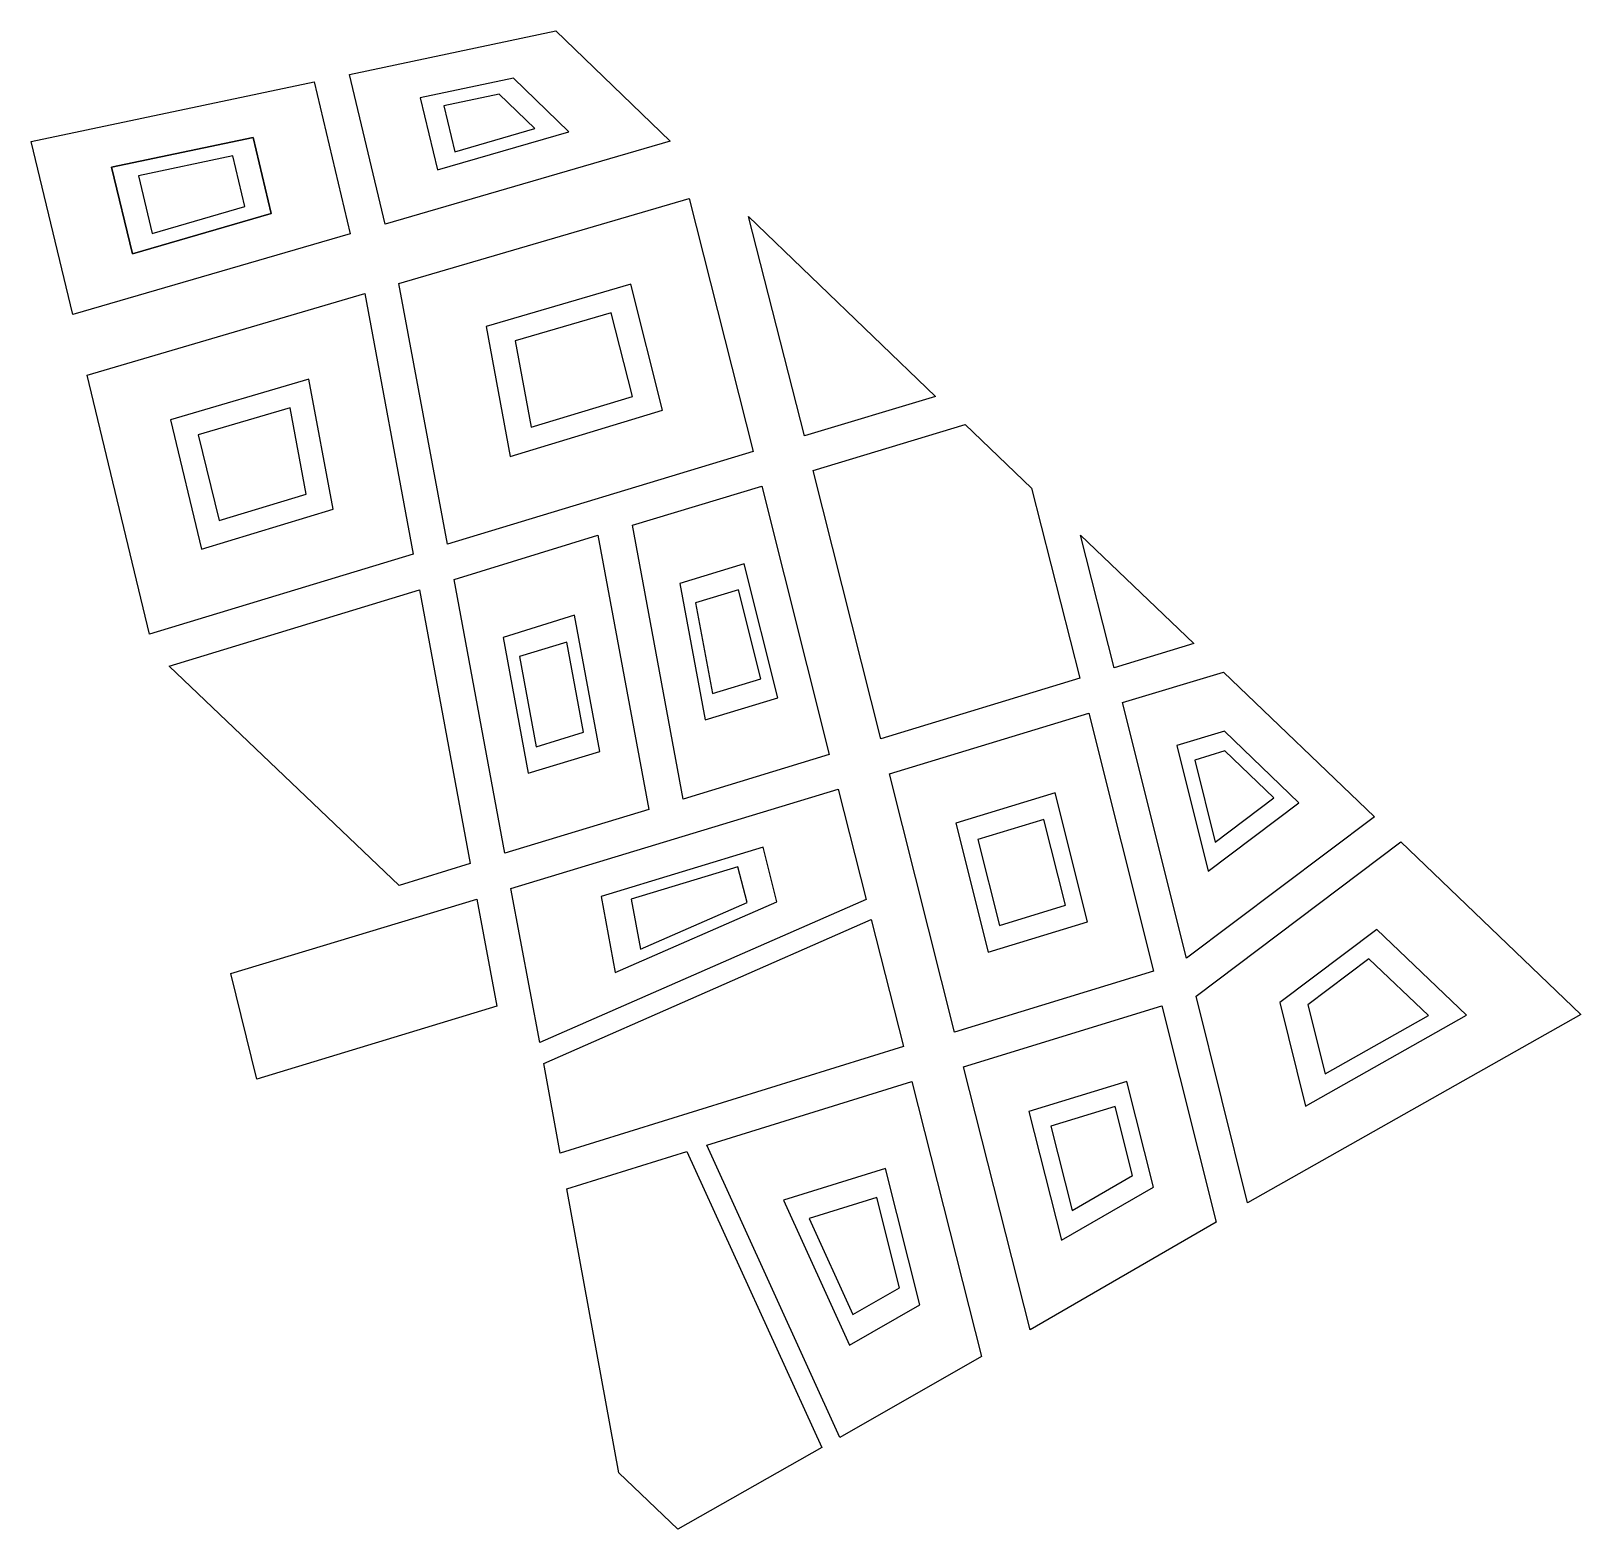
# Model space of a CAD drawing. Header units: inches. Extents: x 97439 to 98186, y 98680 to 99402.
import ezdxf

# ---------------------------------------------------------------- set-up
doc = ezdxf.new("R2010")
doc.units = ezdxf.units.IN
doc.header["$MEASUREMENT"] = 0
for name, color, linetype in [('lfi', 1, 'Continuous'), ('LIB', 2, 'Continuous'), ('manzanas_con_atipicas', 7, 'Continuous')]:
    doc.layers.add(name, color=color, linetype=linetype)

msp = doc.modelspace()

# ---------------------------------------------------------------- linework, layer by layer
at = {"layer": 'lfi'}
for p, q in [((97671.37, 99379.43), (97626.42, 99369.96)), ((97698.09, 99353.67), (97671.37, 99379.43)), ((97626.42, 99369.96), (97634.71, 99335.28)), ((97477.55, 99336.53), (97545.84, 99350.93)), ((97545.85, 99350.9), (97477.57, 99336.5)), ((97545.84, 99350.93), (97554.56, 99314.26)), ((97554.56, 99314.26), (97545.85, 99350.9)), ((97634.71, 99335.28), (97698.09, 99353.67)), ((97487.61, 99294.81), (97477.55, 99336.53)), ((97477.57, 99336.5), (97487.61, 99294.81)), ((97554.56, 99314.26), (97487.61, 99294.81)), ((97487.61, 99294.81), (97554.56, 99314.26)), ((97727.99, 99280.13), (97658.2, 99259.75)), ((97743.32, 99219.34), (97727.99, 99280.13)), ((97658.2, 99259.75), (97669.88, 99197.05)), ((97572.73, 99234.3), (97506.01, 99214.67)), ((97584.4, 99171.6), (97572.73, 99234.3)), ((97669.88, 99197.05), (97743.32, 99219.34)), ((97506.01, 99214.67), (97521.03, 99152.38)), ((97521.03, 99152.38), (97584.4, 99171.6)), ((97782.78, 99145.2), (97751.67, 99135.78)), ((97798.97, 99080.69), (97782.78, 99145.2)), ((97751.67, 99135.78), (97763.86, 99069.99)), ((97700.85, 99120.41), (97666.41, 99109.79)), ((97713.04, 99054.7), (97700.85, 99120.41)), ((97666.41, 99109.79), (97678.56, 99044.21)), ((97763.86, 99069.99), (97798.97, 99080.69)), ((98014.33, 99064.5), (97991.32, 99057.55)), ((98050.31, 99030.03), (98014.33, 99064.5)), ((97678.56, 99044.21), (97713.04, 99054.7)), ((97991.32, 99057.55), (98006.46, 98997.05)), ((97932.68, 99034.75), (97884.73, 99020.16)), ((97948.26, 98972.64), (97932.68, 99034.75)), ((98006.46, 98997.05), (98050.31, 99030.03)), ((97884.73, 99020.16), (97900.4, 98957.93)), ((97791.79, 99008.52), (97713.7, 98984.78)), ((97798.43, 98982.24), (97791.79, 99008.52)), ((97713.7, 98984.78), (97720.54, 98948.1)), ((97720.54, 98948.1), (97798.43, 98982.24)), ((97900.4, 98957.93), (97948.26, 98972.64)), ((98087.88, 98968.88), (98041.09, 98933.61)), ((98131.14, 98927.51), (98087.88, 98968.88)), ((98041.09, 98933.61), (98053.53, 98883.68)), ((98053.53, 98883.68), (98131.14, 98927.51)), ((97967.22, 98895.62), (97920.03, 98881.1)), ((97980.09, 98844.53), (97967.22, 98895.62)), ((97920.03, 98881.1), (97935.79, 98818.99)), ((97850.87, 98853.62), (97801.69, 98838.29)), ((97867.5, 98787.83), (97850.87, 98853.62)), ((97935.79, 98818.99), (97980.09, 98844.53)), ((97801.69, 98838.29), (97833.51, 98768.37)), ((97833.51, 98768.37), (97867.5, 98787.83))]:
    msp.add_line(p, q, dxfattribs=at)
at = {"layer": 'LIB'}
for p, q in [((97664.56, 99371.83), (97637.8, 99366.19)), ((97637.8, 99366.19), (97643.11, 99344)), ((97681.79, 99355.22), (97664.56, 99371.83)), ((97643.11, 99344), (97681.79, 99355.22)), ((97536.03, 99341.96), (97490.51, 99332.37)), ((97541.83, 99317.56), (97536.03, 99341.96)), ((97490.51, 99332.37), (97497.2, 99304.59)), ((97497.2, 99304.59), (97541.83, 99317.56)), ((97718.58, 99266.37), (97672.2, 99252.83)), ((97728.77, 99225.96), (97718.58, 99266.37)), ((97672.2, 99252.83), (97679.97, 99211.15)), ((97679.97, 99211.15), (97728.77, 99225.96)), ((97563.75, 99220.52), (97519.42, 99207.48)), ((97571.5, 99178.85), (97563.75, 99220.52)), ((97519.42, 99207.48), (97529.41, 99166.08)), ((97529.41, 99166.08), (97571.5, 99178.85)), ((97779.95, 99132.69), (97759.29, 99126.43)), ((97759.29, 99126.43), (97767.39, 99082.72)), ((97790.71, 99089.82), (97779.95, 99132.69)), ((97697.09, 99107.53), (97674.28, 99100.49)), ((97705.16, 99064.01), (97697.09, 99107.53)), ((97674.28, 99100.49), (97682.33, 99057.06)), ((97767.39, 99082.72), (97790.71, 99089.82)), ((97682.33, 99057.06), (97705.16, 99064.01)), ((98014.48, 99055), (98000.01, 99050.63)), ((98038.15, 99032.32), (98014.48, 99055)), ((98000.01, 99050.63), (98009.91, 99011.08)), ((98009.91, 99011.08), (98038.15, 99032.32)), ((97927.28, 99021.93), (97895.35, 99012.21)), ((97937.65, 98980.57), (97927.28, 99021.93)), ((97895.35, 99012.21), (97905.79, 98970.77)), ((97779.7, 98999.16), (97728.19, 98983.5)), ((97784.07, 98981.88), (97779.7, 98999.16)), ((97728.19, 98983.5), (97732.69, 98959.36)), ((97732.69, 98959.36), (97784.07, 98981.88)), ((97905.79, 98970.77), (97937.65, 98980.57)), ((98084.04, 98954.81), (98054.56, 98932.59)), ((98112.74, 98927.37), (98084.04, 98954.81)), ((98054.56, 98932.59), (98062.87, 98899.21)), ((98062.87, 98899.21), (98112.74, 98927.37)), ((97961.57, 98883.49), (97930.55, 98873.95)), ((97969.97, 98850.16), (97961.57, 98883.49)), ((97930.55, 98873.95), (97940.85, 98833.37)), ((97940.85, 98833.37), (97969.97, 98850.16)), ((97846.62, 98839.61), (97814.01, 98829.45)), ((97857.62, 98796.12), (97846.62, 98839.61)), ((97814.01, 98829.45), (97835.05, 98783.2)), ((97835.05, 98783.2), (97857.62, 98796.12))]:
    msp.add_line(p, q, dxfattribs=at)
at = {"layer": 'manzanas_con_atipicas'}
for p, q in [((97592.27, 99381.28), (97691.79, 99402.24)), ((97691.79, 99402.24), (97746.97, 99349.03)), ((97609.5, 99309.15), (97592.27, 99381.28)), ((97592.27, 99381.28), (97592.27, 99381.28)), ((97438.72, 99348.93), (97575.29, 99377.72)), ((97575.29, 99377.72), (97592.72, 99304.4)), ((97458.83, 99265.48), (97438.72, 99348.93)), ((97438.72, 99348.93), (97438.72, 99348.93)), ((97746.97, 99349.03), (97609.5, 99309.15)), ((97616.2, 99280.53), (97756.24, 99321.41)), ((97756.24, 99321.41), (97786.98, 99199.49)), ((97784.85, 99312.7), (97875, 99225.98)), ((97811.77, 99207.02), (97784.85, 99312.7)), ((97784.85, 99312.7), (97784.85, 99312.7)), ((97592.72, 99304.4), (97458.83, 99265.48)), ((97639.63, 99154.77), (97616.2, 99280.53)), ((97616.2, 99280.53), (97616.2, 99280.53)), ((97465.75, 99236.27), (97599.67, 99275.66)), ((97599.67, 99275.66), (97623.1, 99149.86)), ((97495.9, 99111.28), (97465.75, 99236.27)), ((97465.75, 99236.27), (97465.75, 99236.27)), ((97875, 99225.98), (97811.77, 99207.02)), ((97816.06, 99190.23), (97889.22, 99212.41)), ((97889.22, 99212.41), (97921.3, 99181.69)), ((97786.98, 99199.49), (97639.63, 99154.77)), ((97848.6, 99060.87), (97816.06, 99190.23)), ((97816.06, 99190.23), (97816.06, 99190.23)), ((97728.81, 99163.82), (97791.26, 99182.74)), ((97791.26, 99182.74), (97823.74, 99053.29)), ((97921.3, 99181.69), (97944.56, 99090.06)), ((97753.27, 99031.82), (97728.81, 99163.82)), ((97728.81, 99163.82), (97728.81, 99163.82)), ((97642.79, 99137.69), (97712.13, 99159.06)), ((97712.13, 99159.06), (97736.66, 99026.79)), ((97944.99, 99159.08), (97999.6, 99106.75)), ((97961.11, 99095.09), (97944.99, 99159.08)), ((97944.99, 99159.08), (97944.99, 99159.08)), ((97623.1, 99149.86), (97495.9, 99111.28)), ((97667.25, 99005.68), (97642.79, 99137.69)), ((97642.79, 99137.69), (97642.79, 99137.69)), ((97505.31, 99095.96), (97626.17, 99132.64)), ((97626.17, 99132.64), (97650.54, 99000.64)), ((97999.6, 99106.75), (97961.11, 99095.09)), ((97616.22, 98990.04), (97505.31, 99095.96)), ((97505.31, 99095.96), (97505.31, 99095.96)), ((97944.56, 99090.06), (97848.6, 99060.87)), ((97965.23, 99078.33), (98013.87, 99093.02)), ((98013.87, 99093.02), (98086.76, 99023.17)), ((97996.1, 98954.98), (97965.23, 99078.33)), ((97965.23, 99078.33), (97965.23, 99078.33)), ((97852.86, 99044.03), (97948.87, 99073.26)), ((97948.87, 99073.26), (97980.08, 98948.86)), ((97823.74, 99053.29), (97753.27, 99031.82)), ((97884.23, 98919.4), (97852.86, 99044.03)), ((97852.86, 99044.03), (97852.86, 99044.03)), ((97670.22, 98988.63), (97828.05, 99036.6)), ((97828.05, 99036.6), (97841.5, 98983.34)), ((97736.66, 99026.79), (97667.25, 99005.68)), ((98086.76, 99023.17), (97996.1, 98954.98)), ((98000.68, 98936.71), (98099.38, 99011.11)), ((98099.38, 99011.11), (98186.33, 98927.96)), ((97650.54, 99000.64), (97616.22, 98990.04)), ((97684.07, 98914.34), (97670.22, 98988.63)), ((97670.22, 98988.63), (97670.22, 98988.63)), ((97535.14, 98947.63), (97653.83, 98983.56)), ((97653.83, 98983.56), (97663.36, 98931.83)), ((97841.5, 98983.34), (97684.07, 98914.34)), ((97686.05, 98904.19), (97843.99, 98973.63)), ((97843.99, 98973.63), (97859.51, 98912.42)), ((97843.99, 98973.63), (97843.99, 98973.63)), ((97547.66, 98896.72), (97535.14, 98947.63)), ((97535.14, 98947.63), (97535.14, 98947.63)), ((97980.08, 98948.86), (97884.23, 98919.4)), ((97888.46, 98902.58), (97984.15, 98932.02)), ((97984.15, 98932.02), (98010.43, 98827.67)), ((98025.48, 98837.12), (98000.68, 98936.71)), ((98000.68, 98936.71), (98000.68, 98936.71)), ((97663.36, 98931.83), (97547.66, 98896.72)), ((98186.33, 98927.96), (98025.48, 98837.12)), ((97859.51, 98912.42), (97693.97, 98860.97)), ((97693.97, 98860.97), (97686.05, 98904.19)), ((97920.6, 98775.86), (97888.46, 98902.58)), ((97888.46, 98902.58), (97888.46, 98902.58)), ((97764.73, 98864.83), (97863.6, 98895.64)), ((97863.6, 98895.64), (97897.13, 98762.99)), ((97828.86, 98723.89), (97764.73, 98864.83)), ((97764.73, 98864.83), (97764.73, 98864.83)), ((97697.18, 98843.84), (97755.11, 98861.88)), ((97755.11, 98861.88), (97820.11, 98719.03)), ((97722.31, 98706.88), (97697.18, 98843.84)), ((97697.18, 98843.84), (97697.18, 98843.84)), ((98010.43, 98827.67), (97920.6, 98775.86)), ((97897.13, 98762.99), (97828.86, 98723.89)), ((97820.11, 98719.03), (97750.77, 98679.73)), ((97750.77, 98679.73), (97722.31, 98706.88))]:
    msp.add_line(p, q, dxfattribs=at)

doc.saveas('drawing.dxf')
